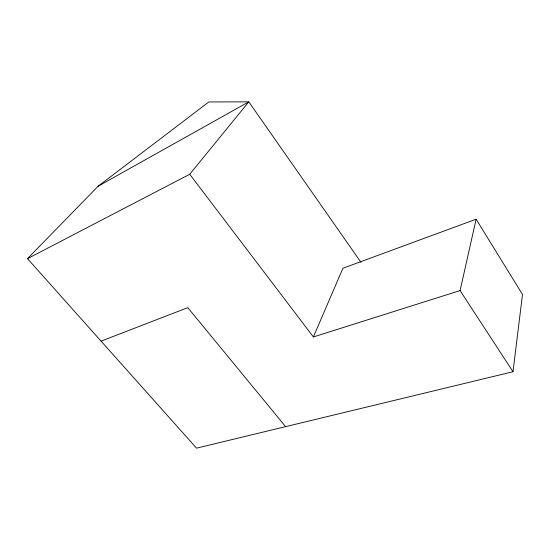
<?xml version="1.0" encoding="UTF-8"?>
<svg xmlns="http://www.w3.org/2000/svg" width="550" height="550" viewBox="0 0 550 550"><rect width="100%" height="100%" fill="white"/><g stroke="black" fill="none" stroke-linecap="round" stroke-linejoin="round"><path stroke-width="0.82" d="M98.12 186.23L248.799 101.839L208.808 101.963L98.12 186.23L27.5 258.665L196.549 448.161L512.999 371.731L522.5 294.456L476.128 219.209L342.918 268.249L313.39 336.957L189.729 174.261L248.799 101.839L360.993 262.329M512.999 371.731L460.089 290.579L476.128 219.209M27.5 258.665L189.729 174.261M101.076 341.137L187.791 307.656L285.622 426.649M313.39 336.957L460.089 290.579"/></g></svg>
